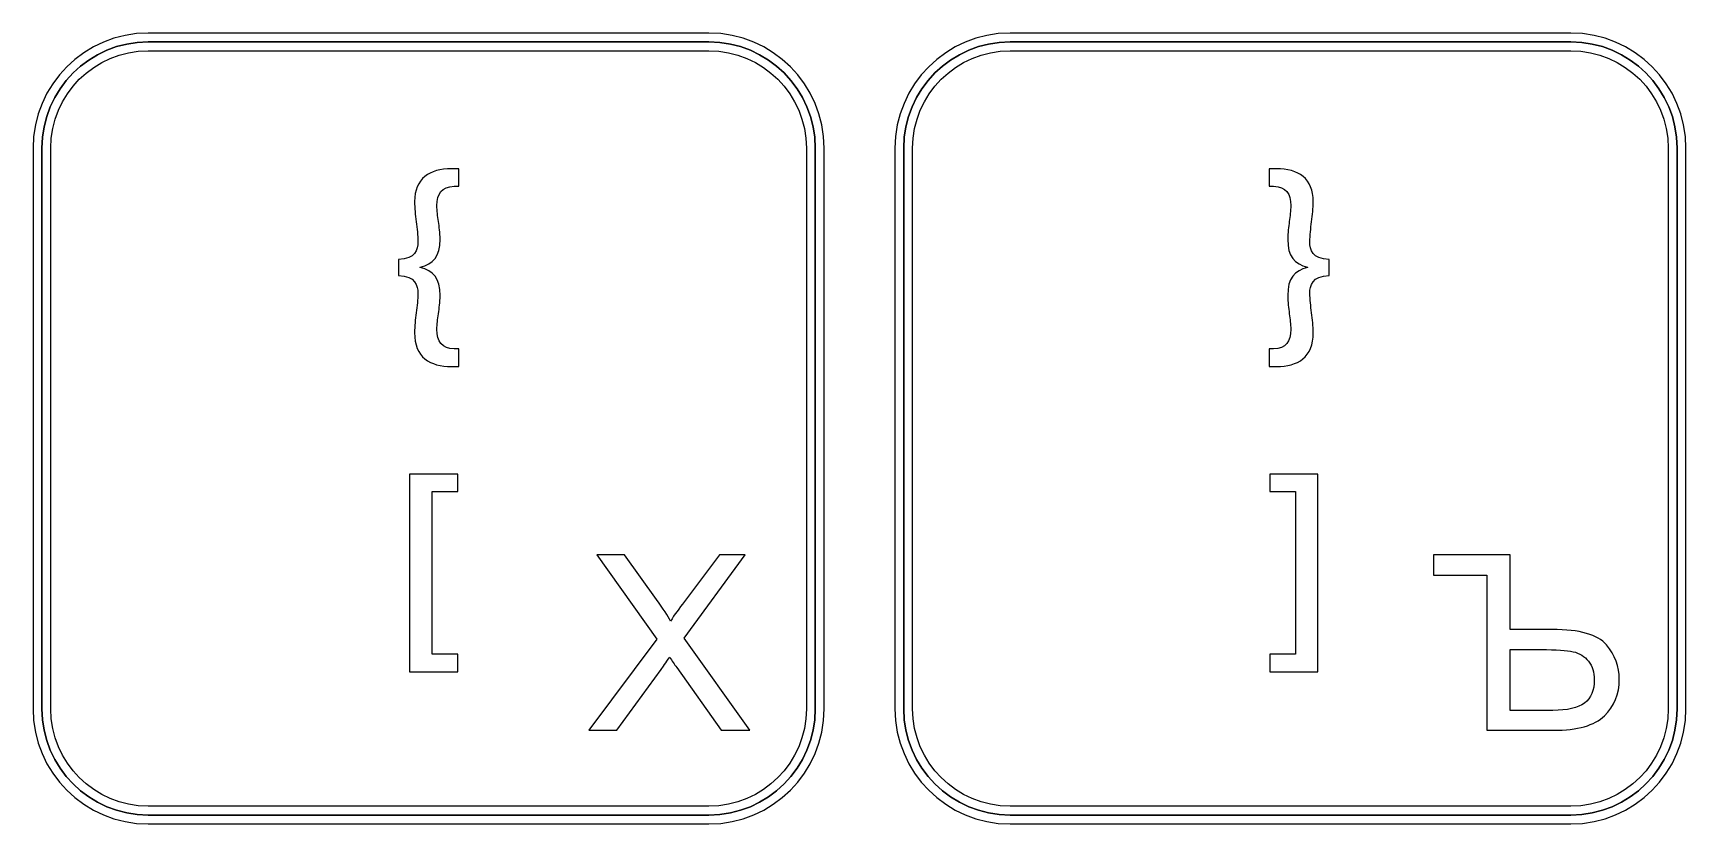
# Model space of a CAD drawing. Header units: millimetres. Extents: x -129 to 142, y -94 to 111.
# Drawn here: x 86.89 to 122.85, y 63.82 to 81.03 of the extents above; entities that cross this region are included whole.
import ezdxf

# ---------------------------------------------------------------- set-up
doc = ezdxf.new("R2010")
doc.units = ezdxf.units.MM
doc.header["$MEASUREMENT"] = 0
doc.layers.add('layer 1', color=7, linetype='Continuous')

msp = doc.modelspace()

# ---------------------------------------------------------------- linework, layer by layer
at = {"layer": 'layer 1', "color": 7, "lineweight": 25}
for points, knots in [([(101.5951, 63.8179), (101.5951, 63.8179), (89.3942, 63.8179), (89.3942, 63.8179), (89.3942, 63.8179), (88.0135, 63.8179), (86.8897, 64.9412), (86.8897, 66.3225), (86.8897, 66.3225), (86.8897, 66.3225), (86.8897, 78.5238), (86.8897, 78.5238), (86.8897, 78.5238), (86.8897, 79.9045), (88.0135, 81.0279), (89.3942, 81.0279), (89.3942, 81.0279), (89.3942, 81.0279), (101.5951, 81.0279), (101.5951, 81.0279), (101.5951, 81.0279), (102.9769, 81.0279), (104.0997, 79.9045), (104.0997, 78.5238), (104.0997, 78.5238), (104.0997, 78.5238), (104.0997, 66.3225), (104.0997, 66.3225), (104.0997, 66.3225), (104.0997, 64.9412), (102.9769, 63.8179), (101.5951, 63.8179)], [0, 0, 0, 0, 0.1111111, 0.1111111, 0.1111111, 0.1111111, 0.2222222, 0.2222222, 0.2222222, 0.2222222, 0.3333333, 0.3333333, 0.3333333, 0.3333333, 0.4444444, 0.4444444, 0.4444444, 0.4444444, 0.5555556, 0.5555556, 0.5555556, 0.5555556, 0.6666667, 0.6666667, 0.6666667, 0.6666667, 0.7777778, 0.7777778, 0.7777778, 0.7777778, 1, 1, 1, 1]), ([(120.3468, 63.8179), (120.3468, 63.8179), (108.1455, 63.8179), (108.1455, 63.8179), (108.1455, 63.8179), (106.7653, 63.8179), (105.6413, 64.9412), (105.6413, 66.3225), (105.6413, 66.3225), (105.6413, 66.3225), (105.6413, 78.5238), (105.6413, 78.5238), (105.6413, 78.5238), (105.6413, 79.9045), (106.7653, 81.0279), (108.1455, 81.0279), (108.1455, 81.0279), (108.1455, 81.0279), (120.3468, 81.0279), (120.3468, 81.0279), (120.3468, 81.0279), (121.7271, 81.0279), (122.8509, 79.9045), (122.8509, 78.5238), (122.8509, 78.5238), (122.8509, 78.5238), (122.8509, 66.3225), (122.8509, 66.3225), (122.8509, 66.3225), (122.8509, 64.9412), (121.7271, 63.8179), (120.3468, 63.8179)], [0, 0, 0, 0, 0.1111111, 0.1111111, 0.1111111, 0.1111111, 0.2222222, 0.2222222, 0.2222222, 0.2222222, 0.3333333, 0.3333333, 0.3333333, 0.3333333, 0.4444444, 0.4444444, 0.4444444, 0.4444444, 0.5555556, 0.5555556, 0.5555556, 0.5555556, 0.6666667, 0.6666667, 0.6666667, 0.6666667, 0.7777778, 0.7777778, 0.7777778, 0.7777778, 1, 1, 1, 1]), ([(89.3942, 80.6429), (89.3942, 80.6429), (89.3942, 80.6429), (89.3942, 80.6429), (89.3942, 80.6429), (88.2258, 80.6429), (87.2747, 79.6918), (87.2747, 78.5238), (87.2747, 78.5238), (87.2747, 78.5238), (87.2747, 66.3225), (87.2747, 66.3225), (87.2747, 66.3225), (87.2747, 65.154), (88.2258, 64.2039), (89.3942, 64.2039), (89.3942, 64.2039), (89.3942, 64.2039), (101.5951, 64.2039), (101.5951, 64.2039), (101.5951, 64.2039), (102.764, 64.2039), (103.7147, 65.154), (103.7147, 66.3225), (103.7147, 66.3225), (103.7147, 66.3225), (103.7147, 78.5238), (103.7147, 78.5238), (103.7147, 78.5238), (103.7147, 79.6918), (102.764, 80.6429), (101.5951, 80.6429), (101.5951, 80.6429), (101.5951, 80.6429), (89.3942, 80.6429), (89.3942, 80.6429)], [0, 0, 0, 0, 0.1, 0.1, 0.1, 0.1, 0.2, 0.2, 0.2, 0.2, 0.3, 0.3, 0.3, 0.3, 0.4, 0.4, 0.4, 0.4, 0.5, 0.5, 0.5, 0.5, 0.6, 0.6, 0.6, 0.6, 0.7, 0.7, 0.7, 0.7, 0.8, 0.8, 0.8, 0.8, 1, 1, 1, 1]), ([(108.1455, 80.6429), (108.1455, 80.6429), (108.1455, 80.6429), (108.1455, 80.6429), (108.1455, 80.6429), (106.9776, 80.6429), (106.0265, 79.6918), (106.0265, 78.5238), (106.0265, 78.5238), (106.0265, 78.5238), (106.0265, 66.3225), (106.0265, 66.3225), (106.0265, 66.3225), (106.0265, 65.154), (106.9776, 64.2039), (108.1455, 64.2039), (108.1455, 64.2039), (108.1455, 64.2039), (120.3468, 64.2039), (120.3468, 64.2039), (120.3468, 64.2039), (121.5158, 64.2039), (122.4669, 65.154), (122.4669, 66.3225), (122.4669, 66.3225), (122.4669, 66.3225), (122.4669, 78.5238), (122.4669, 78.5238), (122.4669, 78.5238), (122.4669, 79.6918), (121.5158, 80.6429), (120.3468, 80.6429), (120.3468, 80.6429), (120.3468, 80.6429), (108.1455, 80.6429), (108.1455, 80.6429)], [0, 0, 0, 0, 0.1, 0.1, 0.1, 0.1, 0.2, 0.2, 0.2, 0.2, 0.3, 0.3, 0.3, 0.3, 0.4, 0.4, 0.4, 0.4, 0.5, 0.5, 0.5, 0.5, 0.6, 0.6, 0.6, 0.6, 0.7, 0.7, 0.7, 0.7, 0.8, 0.8, 0.8, 0.8, 1, 1, 1, 1])]:
    msp.add_open_spline(points, degree=3, knots=knots, dxfattribs=at)
at = {"layer": 'layer 1', "color": 7}
for points in [[(103.908, 66.3225), (103.908, 65.0455), (102.8721, 64.0102), (101.5951, 64.0102), (101.5951, 64.0102), (101.5951, 64.0102), (89.3942, 64.0102), (89.3942, 64.0102), (89.3942, 64.0102), (88.1173, 64.0102), (87.0834, 65.0455), (87.0834, 66.3225), (87.0834, 66.3225), (87.0834, 66.3225), (87.0834, 78.5238), (87.0834, 78.5238), (87.0834, 78.5238), (87.0834, 79.8003), (88.1173, 80.8361), (89.3942, 80.8361), (89.3942, 80.8361), (89.3942, 80.8361), (101.5951, 80.8361), (101.5951, 80.8361), (101.5951, 80.8361), (102.8721, 80.8361), (103.908, 79.8003), (103.908, 78.5238), (103.908, 78.5238), (103.908, 78.5238), (103.908, 66.3225), (103.908, 66.3225)], [(122.6592, 66.3225), (122.6592, 65.0455), (121.6233, 64.0102), (120.3468, 64.0102), (120.3468, 64.0102), (120.3468, 64.0102), (108.1455, 64.0102), (108.1455, 64.0102), (108.1455, 64.0102), (106.8689, 64.0102), (105.8336, 65.0455), (105.8336, 66.3225), (105.8336, 66.3225), (105.8336, 66.3225), (105.8336, 78.5238), (105.8336, 78.5238), (105.8336, 78.5238), (105.8336, 79.8003), (106.8689, 80.8361), (108.1455, 80.8361), (108.1455, 80.8361), (108.1455, 80.8361), (120.3468, 80.8361), (120.3468, 80.8361), (120.3468, 80.8361), (121.6233, 80.8361), (122.6592, 79.8003), (122.6592, 78.5238), (122.6592, 78.5238), (122.6592, 78.5238), (122.6592, 66.3225), (122.6592, 66.3225)]]:
    msp.add_open_spline(points, degree=3, knots=[0, 0, 0, 0, 0.1111111, 0.1111111, 0.1111111, 0.1111111, 0.2222222, 0.2222222, 0.2222222, 0.2222222, 0.3333333, 0.3333333, 0.3333333, 0.3333333, 0.4444444, 0.4444444, 0.4444444, 0.4444444, 0.5555556, 0.5555556, 0.5555556, 0.5555556, 0.6666667, 0.6666667, 0.6666667, 0.6666667, 0.7777778, 0.7777778, 0.7777778, 0.7777778, 1, 1, 1, 1], dxfattribs=at)
at = {"layer": 'layer 1', "color": 251, "lineweight": 25}
for points in [[(87.0834, 78.5238), (87.0834, 79.8003), (88.1173, 80.8361), (89.3942, 80.8361)], [(89.3942, 80.8361), (89.3942, 80.8361), (101.5951, 80.8361), (101.5951, 80.8361)], [(101.5951, 80.8361), (102.8721, 80.8361), (103.908, 79.8003), (103.908, 78.5238)], [(105.8336, 78.5238), (105.8336, 79.8003), (106.8689, 80.8361), (108.1455, 80.8361)], [(108.1455, 80.8361), (108.1455, 80.8361), (120.3468, 80.8361), (120.3468, 80.8361)], [(120.3468, 80.8361), (121.6233, 80.8361), (122.6592, 79.8003), (122.6592, 78.5238)], [(87.0834, 66.3225), (87.0834, 66.3225), (87.0834, 78.5238), (87.0834, 78.5238)], [(103.908, 78.5238), (103.908, 78.5238), (103.908, 66.3225), (103.908, 66.3225)], [(105.8336, 66.3225), (105.8336, 66.3225), (105.8336, 78.5238), (105.8336, 78.5238)], [(122.6592, 78.5238), (122.6592, 78.5238), (122.6592, 66.3225), (122.6592, 66.3225)], [(89.3942, 64.0102), (88.1173, 64.0102), (87.0834, 65.0455), (87.0834, 66.3225)], [(103.908, 66.3225), (103.908, 65.0455), (102.8721, 64.0102), (101.5951, 64.0102)], [(108.1455, 64.0102), (106.8689, 64.0102), (105.8336, 65.0455), (105.8336, 66.3225)], [(122.6592, 66.3225), (122.6592, 65.0455), (121.6233, 64.0102), (120.3468, 64.0102)], [(101.5951, 64.0102), (101.5951, 64.0102), (89.3942, 64.0102), (89.3942, 64.0102)], [(120.3468, 64.0102), (120.3468, 64.0102), (108.1455, 64.0102), (108.1455, 64.0102)]]:
    msp.add_open_spline(points, degree=3, dxfattribs=at)
at = {"layer": 'layer 1', "color": 252}
for points, knots in [([(94.8394, 76.1029), (95.2176, 76.1073), (95.2606, 76.3133), (95.2606, 76.4855), (95.2606, 76.4855), (95.2606, 76.626), (95.2444, 76.7713), (95.2273, 76.9225), (95.2273, 76.9225), (95.2068, 77.0682), (95.1906, 77.2189), (95.1906, 77.3594), (95.1906, 77.3594), (95.1906, 77.8608), (95.5139, 78.0766), (95.994, 78.0766), (95.994, 78.0766), (95.994, 78.0766), (96.151, 78.0766), (96.151, 78.0766), (96.151, 78.0766), (96.151, 78.0766), (96.151, 77.694), (96.151, 77.694), (96.151, 77.694), (96.151, 77.694), (96.0542, 77.694), (96.0542, 77.694), (96.0542, 77.694), (95.7733, 77.6882), (95.6764, 77.5316), (95.6764, 77.2727), (95.6764, 77.2727), (95.6764, 77.1651), (95.692, 77.0458), (95.7136, 76.9274), (95.7136, 76.9274), (95.7238, 76.8089), (95.7464, 76.6856), (95.7464, 76.5398), (95.7464, 76.5398), (95.7508, 76.1622), (95.5894, 76.0003), (95.3144, 75.9346), (95.3144, 75.9346), (95.3144, 75.9346), (95.3144, 75.9248), (95.3144, 75.9248), (95.3144, 75.9248), (95.5894, 75.8602), (95.7508, 75.6929), (95.7464, 75.3152), (95.7464, 75.3152), (95.7464, 75.1694), (95.7238, 75.0398), (95.7136, 74.9213), (95.7136, 74.9213), (95.692, 74.8029), (95.6764, 74.6894), (95.6764, 74.5813), (95.6764, 74.5813), (95.6764, 74.3122), (95.7841, 74.1605), (96.0542, 74.1556), (96.0542, 74.1556), (96.0542, 74.1556), (96.151, 74.1556), (96.151, 74.1556), (96.151, 74.1556), (96.151, 74.1556), (96.151, 73.772), (96.151, 73.772), (96.151, 73.772), (96.151, 73.772), (95.994, 73.772), (95.994, 73.772), (95.994, 73.772), (95.5253, 73.772), (95.1906, 73.9673), (95.1906, 74.5109), (95.1906, 74.5109), (95.1906, 74.646), (95.2068, 74.7965), (95.2273, 74.9429), (95.2273, 74.9429), (95.2444, 75.0892), (95.2606, 75.2291), (95.2606, 75.369), (95.2606, 75.369), (95.2606, 75.5251), (95.2176, 75.7468), (94.8394, 75.7516), (94.8394, 75.7516), (94.8394, 75.7516), (94.8394, 76.1029), (94.8394, 76.1029)], [0, 0, 0, 0, 0.04, 0.04, 0.04, 0.04, 0.08, 0.08, 0.08, 0.08, 0.12, 0.12, 0.12, 0.12, 0.16, 0.16, 0.16, 0.16, 0.2, 0.2, 0.2, 0.2, 0.24, 0.24, 0.24, 0.24, 0.28, 0.28, 0.28, 0.28, 0.32, 0.32, 0.32, 0.32, 0.36, 0.36, 0.36, 0.36, 0.4, 0.4, 0.4, 0.4, 0.44, 0.44, 0.44, 0.44, 0.48, 0.48, 0.48, 0.48, 0.52, 0.52, 0.52, 0.52, 0.56, 0.56, 0.56, 0.56, 0.6, 0.6, 0.6, 0.6, 0.64, 0.64, 0.64, 0.64, 0.68, 0.68, 0.68, 0.68, 0.72, 0.72, 0.72, 0.72, 0.76, 0.76, 0.76, 0.76, 0.8, 0.8, 0.8, 0.8, 0.84, 0.84, 0.84, 0.84, 0.88, 0.88, 0.88, 0.88, 0.92, 0.92, 0.92, 0.92, 1, 1, 1, 1]), ([(115.0887, 75.7516), (114.7177, 75.7468), (114.6685, 75.5251), (114.6685, 75.369), (114.6685, 75.369), (114.6685, 75.2291), (114.6895, 75.0892), (114.7065, 74.9429), (114.7065, 74.9429), (114.7217, 74.7965), (114.7437, 74.646), (114.7437, 74.5109), (114.7437, 74.5109), (114.7437, 73.9673), (114.4091, 73.772), (113.9399, 73.772), (113.9399, 73.772), (113.9399, 73.772), (113.7828, 73.772), (113.7828, 73.772), (113.7828, 73.772), (113.7828, 73.772), (113.7828, 74.1556), (113.7828, 74.1556), (113.7828, 74.1556), (113.7828, 74.1556), (113.8803, 74.1556), (113.8803, 74.1556), (113.8803, 74.1556), (114.1502, 74.1605), (114.2531, 74.3122), (114.2531, 74.5813), (114.2531, 74.5813), (114.2531, 74.6894), (114.2364, 74.8029), (114.2207, 74.9213), (114.2207, 74.9213), (114.2051, 75.0398), (114.1879, 75.1694), (114.1879, 75.3152), (114.1879, 75.3152), (114.1826, 75.6929), (114.3445, 75.8602), (114.6141, 75.9248), (114.6141, 75.9248), (114.6141, 75.9248), (114.6141, 75.9346), (114.6141, 75.9346), (114.6141, 75.9346), (114.3445, 76.0003), (114.1826, 76.1622), (114.1879, 76.5398), (114.1879, 76.5398), (114.1879, 76.6856), (114.2051, 76.8089), (114.2207, 76.9274), (114.2207, 76.9274), (114.2364, 77.0458), (114.2531, 77.1651), (114.2531, 77.2727), (114.2531, 77.2727), (114.2531, 77.5316), (114.1561, 77.6882), (113.8803, 77.694), (113.8803, 77.694), (113.8803, 77.694), (113.7828, 77.694), (113.7828, 77.694), (113.7828, 77.694), (113.7828, 77.694), (113.7828, 78.0766), (113.7828, 78.0766), (113.7828, 78.0766), (113.7828, 78.0766), (113.9399, 78.0766), (113.9399, 78.0766), (113.9399, 78.0766), (114.4204, 78.0766), (114.7437, 77.8608), (114.7437, 77.3594), (114.7437, 77.3594), (114.7437, 77.2189), (114.7217, 77.0682), (114.7065, 76.9225), (114.7065, 76.9225), (114.6895, 76.7713), (114.6685, 76.626), (114.6685, 76.4855), (114.6685, 76.4855), (114.6685, 76.3133), (114.7177, 76.1073), (115.0887, 76.1029), (115.0887, 76.1029), (115.0887, 76.1029), (115.0887, 75.7516), (115.0887, 75.7516)], [0, 0, 0, 0, 0.04, 0.04, 0.04, 0.04, 0.08, 0.08, 0.08, 0.08, 0.12, 0.12, 0.12, 0.12, 0.16, 0.16, 0.16, 0.16, 0.2, 0.2, 0.2, 0.2, 0.24, 0.24, 0.24, 0.24, 0.28, 0.28, 0.28, 0.28, 0.32, 0.32, 0.32, 0.32, 0.36, 0.36, 0.36, 0.36, 0.4, 0.4, 0.4, 0.4, 0.44, 0.44, 0.44, 0.44, 0.48, 0.48, 0.48, 0.48, 0.52, 0.52, 0.52, 0.52, 0.56, 0.56, 0.56, 0.56, 0.6, 0.6, 0.6, 0.6, 0.64, 0.64, 0.64, 0.64, 0.68, 0.68, 0.68, 0.68, 0.72, 0.72, 0.72, 0.72, 0.76, 0.76, 0.76, 0.76, 0.8, 0.8, 0.8, 0.8, 0.84, 0.84, 0.84, 0.84, 0.88, 0.88, 0.88, 0.88, 0.92, 0.92, 0.92, 0.92, 1, 1, 1, 1]), ([(95.0819, 67.1263), (95.0819, 67.1263), (95.0819, 71.4314), (95.0819, 71.4314), (95.0819, 71.4314), (95.0819, 71.4314), (96.1344, 71.4314), (96.1344, 71.4314), (96.1344, 71.4314), (96.1344, 71.4314), (96.1344, 71.0488), (96.1344, 71.0488), (96.1344, 71.0488), (96.1344, 71.0488), (95.5737, 71.0488), (95.5737, 71.0488), (95.5737, 71.0488), (95.5737, 71.0488), (95.5737, 67.5099), (95.5737, 67.5099), (95.5737, 67.5099), (95.5737, 67.5099), (96.1344, 67.5099), (96.1344, 67.5099), (96.1344, 67.5099), (96.1344, 67.5099), (96.1344, 67.1263), (96.1344, 67.1263), (96.1344, 67.1263), (96.1344, 67.1263), (95.0819, 67.1263), (95.0819, 67.1263)], [0, 0, 0, 0, 0.1111111, 0.1111111, 0.1111111, 0.1111111, 0.2222222, 0.2222222, 0.2222222, 0.2222222, 0.3333333, 0.3333333, 0.3333333, 0.3333333, 0.4444444, 0.4444444, 0.4444444, 0.4444444, 0.5555556, 0.5555556, 0.5555556, 0.5555556, 0.6666667, 0.6666667, 0.6666667, 0.6666667, 0.7777778, 0.7777778, 0.7777778, 0.7777778, 1, 1, 1, 1]), ([(114.8456, 71.4314), (114.8456, 71.4314), (114.8456, 67.1263), (114.8456, 67.1263), (114.8456, 67.1263), (114.8456, 67.1263), (113.7994, 67.1263), (113.7994, 67.1263), (113.7994, 67.1263), (113.7994, 67.1263), (113.7994, 67.5099), (113.7994, 67.5099), (113.7994, 67.5099), (113.7994, 67.5099), (114.3557, 67.5099), (114.3557, 67.5099), (114.3557, 67.5099), (114.3557, 67.5099), (114.3557, 71.0488), (114.3557, 71.0488), (114.3557, 71.0488), (114.3557, 71.0488), (113.7994, 71.0488), (113.7994, 71.0488), (113.7994, 71.0488), (113.7994, 71.0488), (113.7994, 71.4314), (113.7994, 71.4314), (113.7994, 71.4314), (113.7994, 71.4314), (114.8456, 71.4314), (114.8456, 71.4314)], [0, 0, 0, 0, 0.1111111, 0.1111111, 0.1111111, 0.1111111, 0.2222222, 0.2222222, 0.2222222, 0.2222222, 0.3333333, 0.3333333, 0.3333333, 0.3333333, 0.4444444, 0.4444444, 0.4444444, 0.4444444, 0.5555556, 0.5555556, 0.5555556, 0.5555556, 0.6666667, 0.6666667, 0.6666667, 0.6666667, 0.7777778, 0.7777778, 0.7777778, 0.7777778, 1, 1, 1, 1])]:
    msp.add_open_spline(points, degree=3, knots=knots, dxfattribs=at)
at = {"layer": 'layer 1'}
for points, knots in [([(98.9817, 65.8564), (98.9817, 65.8564), (100.4577, 67.8384), (100.4577, 67.8384), (100.4577, 67.8384), (100.4577, 67.8384), (99.1578, 69.6763), (99.1578, 69.6763), (99.1578, 69.6763), (99.1578, 69.6763), (99.7597, 69.6763), (99.7597, 69.6763), (99.7597, 69.6763), (99.7597, 69.6763), (100.456, 68.6991), (100.456, 68.6991), (100.456, 68.6991), (100.6009, 68.4963), (100.7014, 68.3416), (100.7592, 68.234), (100.7592, 68.234), (100.8454, 68.3674), (100.9468, 68.5097), (101.0633, 68.6599), (101.0633, 68.6599), (101.0633, 68.6599), (101.8262, 69.6763), (101.8262, 69.6763), (101.8262, 69.6763), (101.8262, 69.6763), (102.3801, 69.6763), (102.3801, 69.6763), (102.3801, 69.6763), (102.3801, 69.6763), (101.0535, 67.8606), (101.0535, 67.8606), (101.0535, 67.8606), (101.0535, 67.8606), (102.4815, 65.8564), (102.4815, 65.8564), (102.4815, 65.8564), (102.4815, 65.8564), (101.8608, 65.8564), (101.8608, 65.8564), (101.8608, 65.8564), (101.8608, 65.8564), (100.897, 67.2186), (100.897, 67.2186), (100.897, 67.2186), (100.8419, 67.296), (100.7894, 67.3733), (100.7405, 67.4498), (100.7405, 67.4498), (100.6551, 67.3217), (100.5947, 67.2319), (100.5573, 67.1813), (100.5573, 67.1813), (100.5573, 67.1813), (99.589, 65.8564), (99.589, 65.8564), (99.589, 65.8564), (99.589, 65.8564), (98.9817, 65.8564), (98.9817, 65.8564)], [0, 0, 0, 0, 0.0588235, 0.0588235, 0.0588235, 0.0588235, 0.1176471, 0.1176471, 0.1176471, 0.1176471, 0.1764706, 0.1764706, 0.1764706, 0.1764706, 0.2352941, 0.2352941, 0.2352941, 0.2352941, 0.2941176, 0.2941176, 0.2941176, 0.2941176, 0.3529412, 0.3529412, 0.3529412, 0.3529412, 0.4117647, 0.4117647, 0.4117647, 0.4117647, 0.4705882, 0.4705882, 0.4705882, 0.4705882, 0.5294118, 0.5294118, 0.5294118, 0.5294118, 0.5882353, 0.5882353, 0.5882353, 0.5882353, 0.6470588, 0.6470588, 0.6470588, 0.6470588, 0.7058824, 0.7058824, 0.7058824, 0.7058824, 0.7647059, 0.7647059, 0.7647059, 0.7647059, 0.8235294, 0.8235294, 0.8235294, 0.8235294, 0.8823529, 0.8823529, 0.8823529, 0.8823529, 1, 1, 1, 1]), ([(117.3577, 69.6763), (117.3577, 69.6763), (119.0276, 69.6763), (119.0276, 69.6763), (119.0276, 69.6763), (119.0276, 69.6763), (119.0276, 68.0491), (119.0276, 68.0491), (119.0276, 68.0491), (119.0276, 68.0491), (119.9425, 68.0491), (119.9425, 68.0491), (119.9425, 68.0491), (120.5418, 68.0491), (120.9348, 67.9379), (121.1215, 67.7148), (121.1215, 67.7148), (121.3083, 67.4925), (121.4016, 67.2417), (121.4016, 66.9634), (121.4016, 66.9634), (121.4016, 66.6433), (121.2932, 66.3783), (121.0771, 66.1694), (121.0771, 66.1694), (120.861, 65.9604), (120.4929, 65.8564), (119.9727, 65.8564), (119.9727, 65.8564), (119.9727, 65.8564), (118.5207, 65.8564), (118.5207, 65.8564), (118.5207, 65.8564), (118.5207, 65.8564), (118.5207, 69.2281), (118.5207, 69.2281), (118.5207, 69.2281), (118.5207, 69.2281), (117.3577, 69.2281), (117.3577, 69.2281), (117.3577, 69.2281), (117.3577, 69.2281), (117.3577, 69.6763), (117.3577, 69.6763)], [0, 0, 0, 0, 0.0833333, 0.0833333, 0.0833333, 0.0833333, 0.1666667, 0.1666667, 0.1666667, 0.1666667, 0.25, 0.25, 0.25, 0.25, 0.3333333, 0.3333333, 0.3333333, 0.3333333, 0.4166667, 0.4166667, 0.4166667, 0.4166667, 0.5, 0.5, 0.5, 0.5, 0.5833333, 0.5833333, 0.5833333, 0.5833333, 0.6666667, 0.6666667, 0.6666667, 0.6666667, 0.75, 0.75, 0.75, 0.75, 0.8333333, 0.8333333, 0.8333333, 0.8333333, 1, 1, 1, 1]), ([(119.0276, 66.2885), (119.0276, 66.2885), (119.9532, 66.2885), (119.9532, 66.2885), (119.9532, 66.2885), (120.2706, 66.2885), (120.5009, 66.3419), (120.6441, 66.4486), (120.6441, 66.4486), (120.7863, 66.5553), (120.8575, 66.7251), (120.8575, 66.9581), (120.8575, 66.9581), (120.8575, 67.1163), (120.8157, 67.2488), (120.7312, 67.3573), (120.7312, 67.3573), (120.6467, 67.4658), (120.5347, 67.536), (120.396, 67.5663), (120.396, 67.5663), (120.2573, 67.5965), (120.0261, 67.6116), (119.7024, 67.6116), (119.7024, 67.6116), (119.7024, 67.6116), (119.0276, 67.6116), (119.0276, 67.6116), (119.0276, 67.6116), (119.0276, 67.6116), (119.0276, 66.2885), (119.0276, 66.2885)], [0, 0, 0, 0, 0.1111111, 0.1111111, 0.1111111, 0.1111111, 0.2222222, 0.2222222, 0.2222222, 0.2222222, 0.3333333, 0.3333333, 0.3333333, 0.3333333, 0.4444444, 0.4444444, 0.4444444, 0.4444444, 0.5555556, 0.5555556, 0.5555556, 0.5555556, 0.6666667, 0.6666667, 0.6666667, 0.6666667, 0.7777778, 0.7777778, 0.7777778, 0.7777778, 1, 1, 1, 1])]:
    msp.add_open_spline(points, degree=3, knots=knots, dxfattribs=at)

doc.saveas('drawing.dxf')
